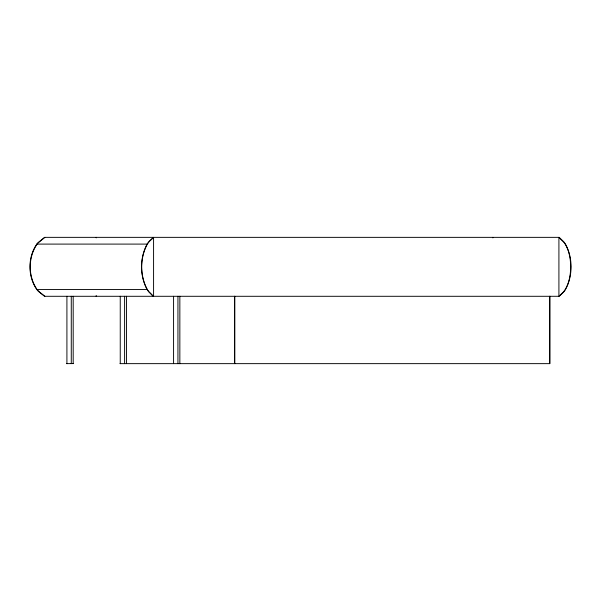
<?xml version="1.0" encoding="UTF-8"?>
<svg xmlns="http://www.w3.org/2000/svg" width="601" height="601" viewBox="0 0 601 601"><rect width="100%" height="100%" fill="white"/><g stroke="black" fill="none" stroke-linecap="round" stroke-linejoin="round"><path stroke-width="0.9" d="M153.428 237.357L149.236 241.339A23.507 21.906 90 0 0 147.147 244.096C139.687 257.829 139.68 275.821 147.155 289.554A23.139 21.568 90 0 0 148.868 291.876L152.226 295.144M565.451 289.554C572.926 275.821 572.926 257.829 565.451 244.096A23.139 21.568 90 0 0 563.738 241.775L559.178 237.357L44.579 237.357L38.066 242.661A23.296 22.951 -90 0 0 36.834 244.096C27.669 257.183 27.669 276.468 36.834 289.554A23.679 23.326 -90 0 0 38.502 291.44L44.579 296.293L559.178 296.293L563.37 292.311A23.507 21.906 90 0 0 565.458 289.554M96.062 237.741L96.288 237.357M96.265 237.808L96.491 237.425M44.835 237.425L38.329 242.721A23.274 22.928 90 0 0 37.097 244.149C27.939 257.228 27.939 276.49 37.097 289.569A23.657 23.304 -90 0 0 38.764 291.447L44.835 296.293M36.834 244.096L147.155 244.096M36.834 289.554L147.155 289.554M66.681 363.643L73.645 363.575M120.012 363.643L549.907 363.643L549.907 296.293M153.12 295.91L152.076 295.136M152.519 295.519L153.578 296.293L153.578 237.425L149.386 241.399A23.477 21.884 90 0 0 147.305 244.149C139.845 257.874 139.838 275.844 147.305 289.569A23.116 21.546 -90 0 0 149.018 291.891L151.798 294.753M492.707 237.357L493.045 237.741M492.519 237.425L492.85 237.808M96.265 295.91L96.491 296.293M96.062 295.91L96.288 296.293M549.66 296.293L549.66 363.575M234.721 296.293L234.721 363.575M234.653 296.293L234.653 363.643M179.849 296.293L179.849 363.643M177.934 296.293L177.934 363.643M173.576 296.293L173.576 363.643M126.518 296.293L126.518 363.643M124.602 296.293L124.602 363.643M120.245 296.293L120.245 363.643M73.187 296.293L73.187 363.643M71.271 296.293L71.271 363.643M66.914 296.293L66.914 363.643M570.68 266.859C570.589 274.68 569.335 282.793 565.188 289.569A23.477 21.891 90 0 1 563.107 292.319L558.915 296.293L558.915 237.425L563.475 241.827A23.116 21.546 -90 0 1 565.188 244.149C569.335 250.925 570.589 259.039 570.68 266.859"/></g></svg>
